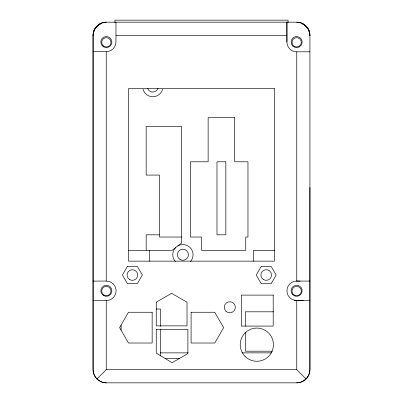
<?xml version="1.0" encoding="UTF-8"?>
<svg xmlns="http://www.w3.org/2000/svg" width="403" height="403" viewBox="0 0 403 403"><rect width="100%" height="100%" fill="white"/><g stroke="black" fill="none" stroke-linecap="round" stroke-linejoin="round"><path stroke-width="0.6" d="M307.801 28.598L306.033 26.291L303.283 24.18A13.279 13.279 0 0 1 309.922 35.676C310.088 28.487 303.837 22.12 296.643 22.17L106.352 22.17A13.279 13.279 0 0 0 93.073 35.444L93.073 369.566C93.022 376.699 99.239 382.855 106.352 382.845L296.643 382.845C303.756 382.87 309.983 376.699 309.922 369.566L309.922 187.46M273.189 295.112L273.189 326.087L241.326 326.087L241.326 295.107L273.415 295.107M306.068 378.961L296.759 369.682L296.759 300.512A9.722 9.722 0 0 1 286.926 290.906A9.722 9.722 0 0 1 296.532 281.072L300.164 281.072M309.922 51.806L296.759 51.806L296.759 281.072M286.926 41.967L286.911 22.17L286.911 42.083A9.737 9.737 0 0 0 296.643 51.821L296.759 51.806M93.526 32.24L94.856 29.036M95.194 28.598L96.962 26.291L99.712 24.18A13.279 13.279 0 0 0 93.073 35.676C92.907 28.487 99.158 22.12 106.352 22.17M96.932 378.966L106.236 369.682L296.759 369.682M101.848 23.293L100.246 23.958A13.279 13.279 0 0 1 101.813 23.198M103.49 22.775L105.208 22.553M93.073 300.517L106.236 300.517L108.87 300.2A9.737 9.737 0 0 0 108.87 281.39L106.236 281.072L93.073 281.072M303.338 300.512L294.24 300.215M99.712 23.948L100.962 23.948M302.028 23.948L303.283 23.948M115.973 35.444L286.926 35.444M93.073 51.705L106.236 51.705A9.737 9.737 0 0 0 115.973 41.967L115.973 22.17M159.457 234.823L146.178 234.823L146.178 250.308M181.582 237.035L159.457 237.035L159.457 175.078L146.178 175.078L146.178 126.396L181.582 126.396L181.582 243.034L172.101 250.308L128.139 250.308M274.77 250.308L253.497 250.308L253.497 261.3M296.532 281.072L309.922 281.072M296.759 300.512L309.922 300.512M156.107 309.015L160.485 309.015L160.485 326.49M273.607 311.806L245.346 311.806L245.346 326.183M272.352 351.189L245.346 351.189L245.346 332.435M160.268 352.872L188.136 352.872M242.097 352.872L271.713 352.872M164.953 358.504L179.38 358.504M297.792 22.553L299.51 22.775M301.147 23.293L302.749 23.958A13.279 13.279 0 0 0 301.182 23.198M308.144 29.036L309.469 32.24M288.049 22.664L288.049 20.15L114.946 20.15L114.946 22.664M160.485 328.984L160.485 355.965M149.498 250.308L149.498 261.3M121.096 325.241L121.096 330.233M106.236 51.705L106.236 281.072M106.236 300.512L106.236 369.682M93.073 35.444L93.073 369.566A13.279 13.279 0 0 0 106.352 382.845M296.643 22.17A13.279 13.279 0 0 1 309.922 35.444L309.927 369.571A13.279 13.279 0 0 1 296.643 382.845M103.475 22.714A13.279 13.279 0 0 1 105.198 22.452M297.802 22.452A13.279 13.279 0 0 1 299.525 22.714M158.016 88.459A5.531 5.531 0 0 1 147.619 88.459M177.824 245.921A10.181 10.181 0 0 1 190.473 261.547M175.35 261.547A10.181 10.181 0 0 1 175.713 247.538M162.651 89.204A10.181 10.181 0 0 1 142.989 89.204M152.153 312.254L152.158 343.013L128.476 343.013L119.626 327.634L128.476 312.254L152.158 312.26M156.248 329.407L156.248 353.083L172.071 362.7L187.889 353.592L187.889 329.407L156.248 329.407M156.248 302.19L156.248 325.866L187.007 325.866L187.007 302.19L171.628 293.339L156.248 302.19M191.098 312.254L191.098 343.013L214.774 343.013L223.625 327.634L214.774 312.254L191.098 312.254M127.393 266.408L122.416 275.032L127.393 283.657L137.352 283.657L142.33 275.032L137.352 266.408L127.393 266.408M261.22 266.408L256.243 275.032L261.22 283.657L271.179 283.657L276.156 275.032L271.179 266.408L261.22 266.408M274.519 88.549L128.476 88.549L128.476 261.144L274.519 261.144L274.519 88.549M234.687 117.545L208.134 117.545L208.134 161.799L190.433 161.799L190.433 237.035L201.5 237.035L201.5 250.308L245.754 250.308L245.754 237.035L247.966 237.035L247.966 161.799L234.687 161.799L234.687 117.545M225.836 161.799L216.985 161.799L216.985 234.823L225.836 234.823L225.836 161.799M292.734 45.997A5.531 5.531 0 0 0 301.988 43.514A5.531 5.531 0 0 0 295.213 36.738A5.531 5.531 0 0 0 292.734 45.997M103.586 46.874A5.531 5.531 0 0 0 111.883 42.083A5.531 5.531 0 0 0 103.586 37.293A5.531 5.531 0 0 0 103.586 46.874M103.586 295.585A5.531 5.531 0 0 0 111.883 290.795A5.531 5.531 0 0 0 103.586 286.004A5.531 5.531 0 0 0 103.586 295.585M292.734 294.704A5.531 5.531 0 0 0 301.988 292.225A5.531 5.531 0 0 0 295.213 285.45A5.531 5.531 0 0 0 292.734 294.704M225.912 311.192A5.531 5.531 0 0 0 235.166 308.708A5.531 5.531 0 0 0 228.39 301.933A5.531 5.531 0 0 0 225.912 311.192M129.716 279.632A5.31 5.31 0 0 0 137.685 275.032A5.31 5.31 0 0 0 129.716 270.433A5.31 5.31 0 0 0 129.716 279.632M263.542 279.632A5.31 5.31 0 0 0 271.511 275.032A5.31 5.31 0 0 0 263.542 270.433A5.31 5.31 0 0 0 263.542 279.632M245.079 356.408A16.594 16.594 0 0 0 272.846 348.968A16.594 16.594 0 0 0 252.52 328.641A16.594 16.594 0 0 0 245.079 356.408M294.321 46.34A4.645 4.645 0 0 0 301.293 42.315A4.645 4.645 0 0 0 294.321 38.29A4.645 4.645 0 0 0 294.321 46.34M103.067 45.599A4.645 4.645 0 0 0 110.84 43.519A4.645 4.645 0 0 0 105.148 37.827A4.645 4.645 0 0 0 103.067 45.599M104.029 295.046A4.645 4.645 0 0 0 110.996 291.026A4.645 4.645 0 0 0 104.029 287.001A4.645 4.645 0 0 0 104.029 295.046M294.321 295.046A4.645 4.645 0 0 0 301.293 291.026A4.645 4.645 0 0 0 294.321 287.001A4.645 4.645 0 0 0 294.321 295.046M180.146 259.527A5.531 5.531 0 0 0 188.443 254.736A5.531 5.531 0 0 0 180.146 249.946A5.531 5.531 0 0 0 180.146 259.527"/></g></svg>
